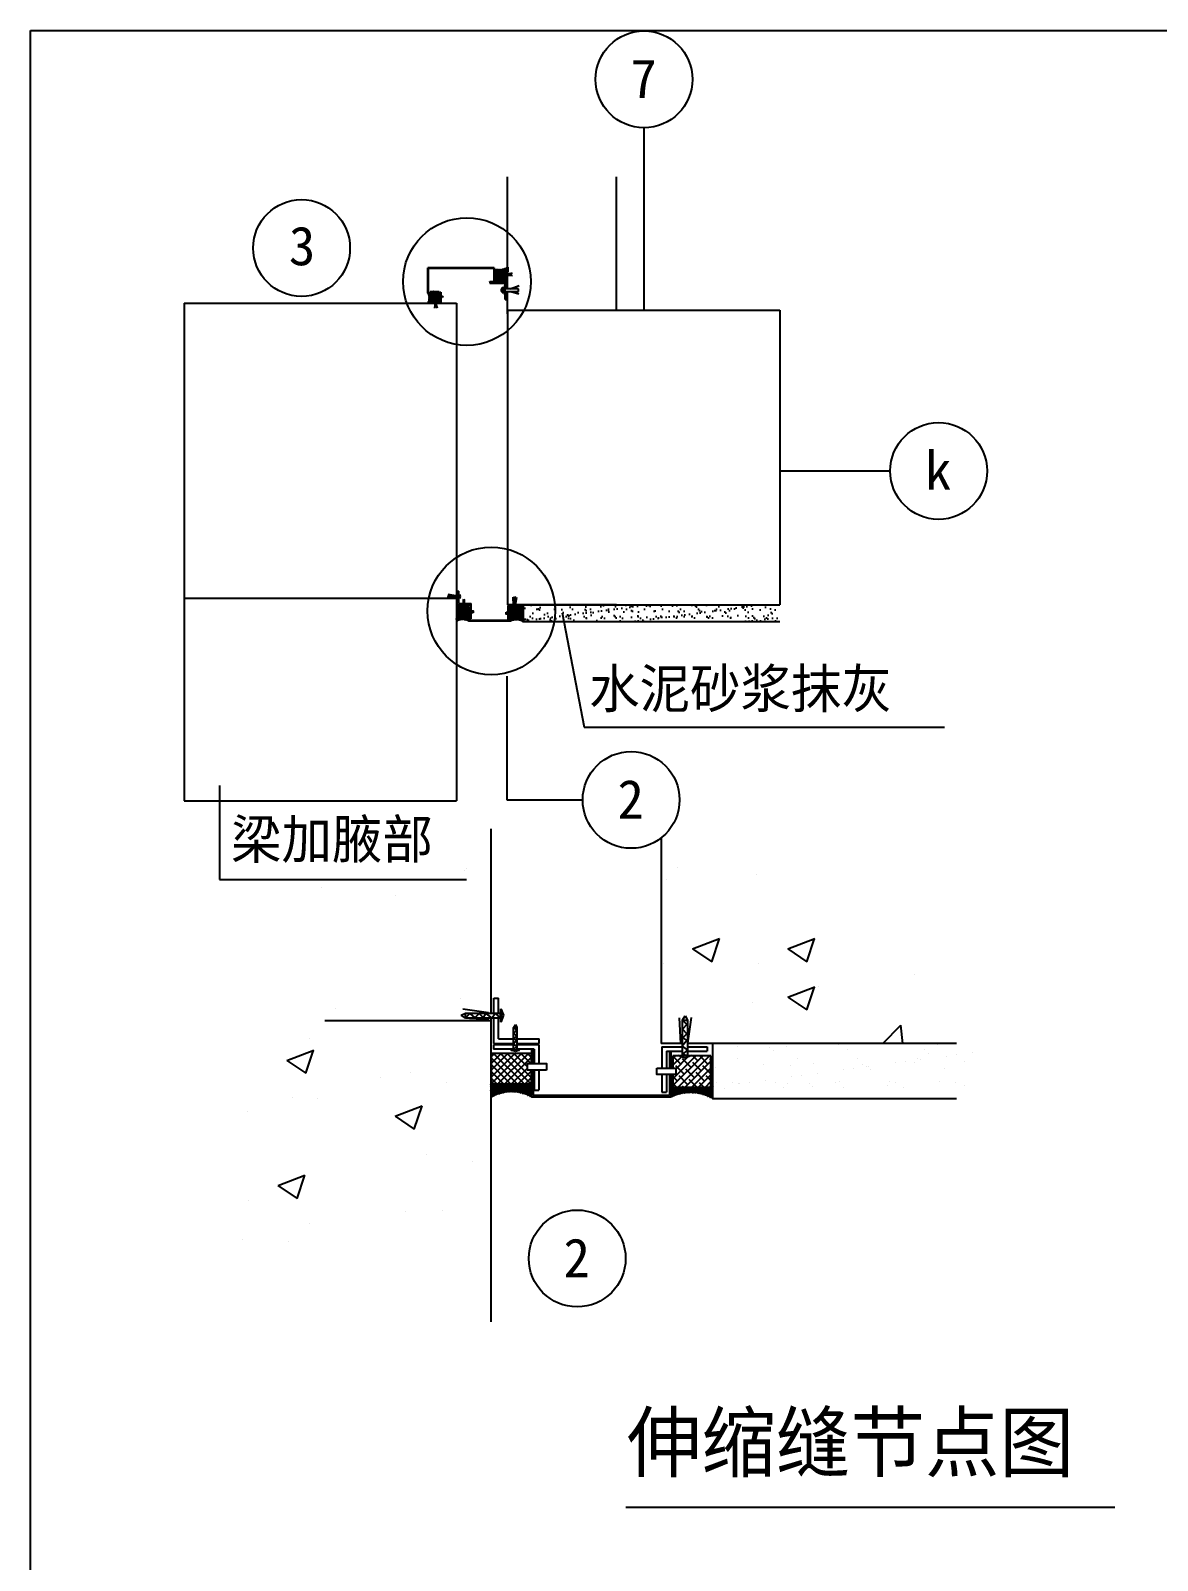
# Model space of a CAD drawing. Header units: metres. Extents: x 668 to 19365, y -2607 to 19100.
# Drawn here: x 668 to 6269, y 11495 to 19100 of the extents above; entities that cross this region are included whole.
import ezdxf

# ---------------------------------------------------------------- set-up
doc = ezdxf.new("R2010")
doc.units = ezdxf.units.M
doc.layers.add('Layer3', color=252, linetype='Continuous')
doc.layers.add('层60', color=4, linetype='Continuous')

msp = doc.modelspace()

# ---------------------------------------------------------------- hatches: boundary and pattern name
at = {"layer": 'Layer3'}
h = msp.add_hatch(dxfattribs=at)
h.set_pattern_fill('ANSI36', scale=0.23)
h.paths.add_polyline_path([(3033.5, 17900.7), (2972.59, 17900.7), (2972.59, 17915.82, 0.19), (3040.26, 17924.5), (3040.26, 17900.7), (3038.01, 17900.7), (3038.01, 17905.14), (3033.5, 17905.14)])
h = msp.add_hatch(dxfattribs=at)
h.set_pattern_fill('ANSI37', scale=2.26)
h.paths.add_polyline_path([(3033.5, 17864.53), (2976.25, 17864.53), (2976.25, 17857.77), (2972.59, 17857.77), (2972.59, 17900.7), (3033.5, 17900.7), (3033.5, 17890.24), (3032.15, 17890.24), (3032.15, 17893.19, 0.47), (3032.15, 17882.39), (3032.15, 17885.47), (3033.5, 17885.47), (3033.5, 17884.65)])
h = msp.add_hatch(dxfattribs=at)
h.set_pattern_fill('ANSI32', scale=1.13)
h.paths.add_polyline_path([(3035.75, 17763.03), (3026.73, 17763.03), (3026.73, 17803.01), (3035.75, 17803.01)])
h.paths.add_polyline_path([(3035.75, 17817.04), (3026.73, 17817.04), (3026.73, 17844.23), (2950.03, 17844.23), (2950.03, 17853.25), (3035.75, 17853.25)])
h = msp.add_hatch(dxfattribs=at)
h.set_pattern_fill('ANSI36', scale=0.23)
h.paths.add_polyline_path([(2657.97, 17794.44), (2643.34, 17794.44, -0.25), (2642.12, 17745.58), (2655.52, 17745.58), (2655.52, 17750.34), (2657.97, 17750.34)])
h = msp.add_hatch(dxfattribs=at)
h.set_pattern_fill('ANSI37', scale=2.26)
h.paths.add_polyline_path([(2845.36, 16205.34), (2839.75, 16205.34), (2839.75, 16215.2), (2845.36, 16215.2), (2845.36, 16230.49), (2786.2, 16230.49), (2786.2, 16184.11), (2845.36, 16184.11)])
h = msp.add_hatch(dxfattribs=at)
h.set_pattern_fill('ANSI38', scale=2.26)
h.paths.add_polyline_path([(3113.18, 16180.02), (3113.18, 16226.58), (3083.7, 16226.58), (3075.16, 16223.26), (3065.44, 16226.58), (3056.79, 16226.58), (3056.79, 16208.33), (3061, 16208.33), (3061, 16198.47), (3056.79, 16198.47), (3056.79, 16180.02)])
h = msp.add_hatch(dxfattribs=at)
h.set_pattern_fill('AR-SAND', scale=1.13)
h.paths.add_polyline_path([(4392.67, 16244.89), (3115.82, 16244.89), (3115.82, 16162.87), (4392.67, 16162.87)])
h = msp.add_hatch(dxfattribs=at)
h.set_pattern_fill('ANSI36', scale=0.23)
h.paths.add_polyline_path([(2845.87, 16184.11), (2785.17, 16184.11), (2785.17, 16164.09, -0.28), (2845.87, 16164.97)])
h = msp.add_hatch(dxfattribs=at)
h.set_pattern_fill('ANSI36', scale=0.23)
h.paths.add_polyline_path([(3053.77, 16180.02), (3053.77, 16164.97, -0.25), (3115.82, 16162.87), (3115.82, 16180.02)])
h = msp.add_hatch(dxfattribs=at)
h.set_pattern_fill('ANSI37', scale=7.52)
h.paths.add_polyline_path([(3156.22, 13932.64), (3137.52, 13932.64), (3137.52, 13965.48), (3156.22, 13965.48), (3156.22, 14016.46), (2959.01, 14016.46), (2959.01, 13861.85), (3156.22, 13861.85)])
h = msp.add_hatch(dxfattribs=at)
h.set_pattern_fill('ANSI38', scale=7.52)
h.paths.add_polyline_path([(4048.94, 13848.24), (4048.94, 14003.42), (3950.69, 14003.42), (3922.22, 13992.36), (3889.8, 14003.42), (3860.97, 14003.42), (3860.97, 13942.58), (3875, 13942.58), (3875, 13909.74), (3860.97, 13909.74), (3860.97, 13848.24)])
h = msp.add_hatch(dxfattribs=at)
h.set_pattern_fill('ANSI36', scale=0.75)
h.paths.add_polyline_path([(3157.92, 13861.85), (2955.57, 13861.85), (2955.57, 13795.12, -0.28), (3157.92, 13798.07)])
h = msp.add_hatch(dxfattribs=at)
h.set_pattern_fill('ANSI36', scale=0.75)
h.paths.add_polyline_path([(3850.91, 13848.24), (3850.91, 13798.07, -0.25), (4057.75, 13791.06), (4057.75, 13848.24)])

# ---------------------------------------------------------------- linework, layer by layer
for p, q in [((3039.23, 17890.24), (3039.23, 18373.1)), ((3580.61, 17711.11), (3580.61, 18373.1)), ((3039.23, 17817.04), (3039.23, 17885.47)), ((3039.23, 17692.37), (3039.23, 17803.01)), ((1431.74, 17745.58), (1431.74, 15271.31)), ((1431.74, 17745.58), (2678.19, 17745.58)), ((2682.95, 17745.58), (2785.17, 17745.58)), ((2785.17, 17745.58), (2785.17, 16290.3)), ((3039.23, 17711.11), (3039.23, 16244.89)), ((3039.23, 17711.11), (4392.67, 17711.11)), ((4392.67, 17711.11), (4392.67, 16244.89)), ((1431.74, 16279.36), (2785.17, 16279.36)), ((2785.17, 16282.9), (2785.17, 15271.31)), ((3070.86, 16244.89), (3039.23, 16244.89)), ((3039.23, 16244.89), (3070.86, 16244.89)), ((3078.26, 16244.89), (4392.67, 16244.89)), ((3580.61, 16244.89), (3078.26, 16244.89)), ((1431.74, 15271.31), (2785.17, 15271.31)), ((2955.57, 15132.25), (2955.57, 14215.81)), ((3802.46, 15088.17), (3802.46, 14064.47)), ((2130.88, 14179.37), (2955.57, 14179.37)), ((2955.57, 14191.15), (2955.57, 12680.67)), ((3907.88, 14064.47), (3802.46, 14064.47)), ((5269.5, 14064.47), (3932.54, 14064.47)), ((3626.16, 11758.84), (6057.46, 11758.84))]:
    msp.add_line(p, q)
msp.add_lwpolyline([(668.06, 19100.41), (19365.2, 19100.41), (19343.84, -2606.67), (668.06, -2606.67)], close=True)
for p, q in [((3717.53, 17711.11), (3717.53, 18616.63)), ((2972.59, 17920.3), (2643.34, 17920.3)), ((2643.34, 17794.44), (2643.34, 17920.3)), ((2970.34, 17918.04), (2645.6, 17918.04)), ((2645.6, 17796.7), (2645.6, 17918.04)), ((2970.34, 17918.04), (2970.34, 17855.51)), ((2972.59, 17920.3), (2972.59, 17857.77)), ((2972.59, 17900.7), (2972.59, 17915.82)), ((2972.59, 17900.7), (3033.5, 17900.7)), ((2972.59, 17900.7), (2972.59, 17857.77)), ((3032.15, 17893.19), (3032.15, 17882.39)), ((3032.15, 17890.24), (3053.33, 17890.24)), ((3032.15, 17885.47), (3034.46, 17890.24)), ((3032.15, 17885.47), (3053.33, 17885.47)), ((3033.5, 17905.14), (3038.01, 17905.14)), ((3033.5, 17890.24), (3033.5, 17905.14)), ((3033.5, 17890.24), (3033.5, 17900.7)), ((3033.5, 17864.53), (3033.5, 17885.47)), ((3033.5, 17884.65), (3033.5, 17885.47)), ((3033.5, 17864.53), (3033.5, 17884.65)), ((3034.46, 17890.24), (3037.01, 17885.47)), ((3037.01, 17885.47), (3038.97, 17890.24)), ((3038.01, 17890.24), (3038.01, 17905.14)), ((3038.01, 17900.7), (3040.26, 17900.7)), ((3038.01, 17860.02), (3038.01, 17885.47)), ((3038.97, 17890.24), (3041.76, 17885.47)), ((3039.87, 17891.99), (3058.44, 17891.99)), ((3040.26, 17924.5), (3040.26, 17900.7)), ((3040.26, 17884.6), (3058.83, 17884.6)), ((3041.76, 17885.47), (3043.56, 17890.24)), ((3043.56, 17890.24), (3045.37, 17885.47)), ((3045.37, 17885.47), (3047.46, 17890.24)), ((3047.46, 17890.24), (3049.55, 17885.85)), ((3049.16, 17891.99), (3063.5, 17895.88)), ((3049.55, 17885.85), (3050.69, 17890.24)), ((3049.55, 17884.6), (3063.31, 17883.04)), ((3050.69, 17890.24), (3053.62, 17885.56)), ((3060, 17887.37), (3053.33, 17890.24)), ((3053.33, 17885.47), (3060, 17887.37)), ((3053.62, 17885.56), (3053.78, 17890.04)), ((3053.78, 17890.04), (3056.66, 17886.42)), ((3056.66, 17886.42), (3057.96, 17888.24)), ((2654.32, 17796.7), (2654.32, 17801.21)), ((2668.01, 17801.21), (2654.32, 17801.21)), ((2667.06, 17801.21), (2668.01, 17801.21)), ((2674.68, 17801.48), (2667.45, 17801.48)), ((2668.01, 17801.48), (2668.01, 17794.11)), ((2673.9, 17794.11), (2673.9, 17801.48)), ((2699.44, 17801.21), (2673.9, 17801.21)), ((2675.06, 17801.21), (2673.9, 17801.21)), ((2699.44, 17780.03), (2699.44, 17801.21)), ((2701.48, 17800.77), (2707.22, 17800.77)), ((2701.48, 17800.77), (2701.48, 17780.03)), ((2707.22, 17800.77), (2707.22, 17780.03)), ((2950.03, 17853.25), (3035.75, 17853.25)), ((2950.03, 17853.25), (2950.03, 17844.23)), ((2950.03, 17844.23), (3026.73, 17844.23)), ((2970.34, 17855.51), (3028.98, 17855.51)), ((2972.59, 17857.77), (3028.98, 17857.77)), ((2972.59, 17857.77), (2976.25, 17857.77)), ((2976.25, 17864.53), (3033.5, 17864.53)), ((2976.25, 17857.77), (2976.25, 17864.53)), ((2976.25, 17857.77), (2976.25, 17864.53)), ((2976.25, 17864.53), (3033.5, 17864.53)), ((2976.25, 17860.02), (3038.01, 17860.02)), ((3007.45, 17817.04), (3007.45, 17803.01)), ((3092.93, 17817.04), (3007.45, 17817.04)), ((3007.45, 17803.01), (3092.93, 17803.01)), ((3026.73, 17763.03), (3026.73, 17844.23)), ((3028.98, 17855.51), (3028.98, 17857.77)), ((3035.75, 17817.04), (3035.75, 17853.25)), ((3035.75, 17763.03), (3035.75, 17803.01)), ((3051.09, 17817.04), (3096.33, 17832.76)), ((3054.87, 17803.01), (3095.48, 17791.97)), ((3092.93, 17803.01), (3092.93, 17817.04)), ((2668.01, 17794.44), (2643.34, 17794.44)), ((2668.01, 17796.7), (2645.6, 17796.7)), ((2655.52, 17745.51), (2655.52, 17750.34)), ((2678.19, 17745.51), (2655.52, 17745.51)), ((2701.48, 17750.34), (2655.82, 17750.34)), ((2657.97, 17794.44), (2657.97, 17745.58)), ((2668.53, 17793.28), (2657.97, 17782.72)), ((2678.66, 17793.28), (2657.97, 17772.59)), ((2688.78, 17793.28), (2657.97, 17762.47)), ((2694.31, 17793.28), (2657.97, 17793.28)), ((2657.97, 17792.72), (2694.31, 17756.37)), ((2694.31, 17788.68), (2657.97, 17752.34)), ((2657.97, 17782.59), (2690.05, 17750.5)), ((2657.97, 17772.46), (2679.92, 17750.5)), ((2657.97, 17762.33), (2669.79, 17750.5)), ((2657.97, 17750.5), (2694.31, 17750.5)), ((2690.64, 17774.88), (2666.26, 17750.5)), ((2667.19, 17794.39), (2668.01, 17794.39)), ((2667.19, 17794.39), (2668.01, 17794.39)), ((2667.53, 17793.28), (2694.31, 17766.5)), ((2668.01, 17794.11), (2673.9, 17794.11)), ((2694.92, 17796.7), (2673.9, 17796.7)), ((2694.92, 17794.44), (2673.9, 17794.44)), ((2674.55, 17794.44), (2673.9, 17794.44)), ((2673.9, 17794.39), (2674.44, 17794.39)), ((2685.91, 17752.38), (2675.11, 17752.38)), ((2677.31, 17734.99), (2675.76, 17721.22)), ((2694.31, 17768.42), (2676.39, 17750.5)), ((2677.31, 17744.27), (2677.31, 17725.7)), ((2677.36, 17751.04), (2678.19, 17751.04)), ((2677.65, 17793.28), (2690.64, 17780.3)), ((2678.19, 17752.38), (2678.19, 17731.2)), ((2678.19, 17752.38), (2682.95, 17750.07)), ((2682.95, 17750.07), (2678.19, 17747.52)), ((2678.19, 17747.52), (2682.95, 17745.56)), ((2682.95, 17745.56), (2678.19, 17742.77)), ((2678.19, 17742.77), (2682.95, 17740.97)), ((2682.95, 17740.97), (2678.19, 17739.16)), ((2678.19, 17739.16), (2682.95, 17737.07)), ((2678.19, 17731.2), (2680.08, 17724.53)), ((2682.95, 17733.84), (2678.27, 17730.91)), ((2678.27, 17730.91), (2682.76, 17730.75)), ((2682.95, 17737.07), (2678.56, 17734.98)), ((2678.56, 17734.98), (2682.95, 17733.84)), ((2682.76, 17730.75), (2679.13, 17727.87)), ((2679.13, 17727.87), (2680.96, 17726.57)), ((2680.08, 17724.53), (2682.95, 17731.2)), ((2682.95, 17752.38), (2682.95, 17731.2)), ((2707.22, 17745.51), (2682.95, 17745.51)), ((2684.71, 17744.66), (2684.71, 17726.09)), ((2684.71, 17735.38), (2688.6, 17721.03)), ((2694.31, 17758.3), (2686.52, 17750.5)), ((2687.78, 17793.28), (2694.31, 17786.76)), ((2692.61, 17782.98), (2692.61, 17772.18)), ((2692.61, 17780.03), (2713.79, 17780.03)), ((2692.61, 17775.26), (2694.92, 17780.03)), ((2692.61, 17775.26), (2713.79, 17775.26)), ((2694.31, 17780.03), (2694.31, 17793.28)), ((2694.31, 17750.5), (2694.31, 17775.26)), ((2694.92, 17780.03), (2694.92, 17796.7)), ((2694.92, 17780.03), (2697.47, 17775.26)), ((2694.92, 17761.97), (2694.92, 17775.26)), ((2699.44, 17761.97), (2694.92, 17761.97)), ((2697.47, 17775.26), (2699.44, 17780.03)), ((2699.44, 17780.03), (2702.22, 17775.26)), ((2699.44, 17761.97), (2699.44, 17775.26)), ((2701.48, 17775.26), (2701.48, 17750.34)), ((2702.22, 17775.26), (2704.02, 17780.03)), ((2704.02, 17780.03), (2705.83, 17775.26)), ((2707.22, 17775.26), (2707.22, 17745.51)), ((2719.31, 17776.91), (2712.66, 17775.4)), ((2713.57, 17779.93), (2719.31, 17776.91)), ((3026.73, 17763.03), (3035.75, 17763.03)), ((4392.67, 16912.24), (4936.83, 16912.24)), ((2740.98, 16287.25), (2747.43, 16290.3)), ((2747.43, 16282.9), (2740.98, 16287.25)), ((2781.88, 16290.88), (2743.29, 16296.36)), ((2782.21, 16280.64), (2743.95, 16278.66)), ((2747.58, 16282.95), (2753.84, 16289.56)), ((2753.84, 16289.56), (2761.1, 16283.28)), ((2761.1, 16283.28), (2767.7, 16289.56)), ((2767.7, 16289.56), (2773.64, 16283.61)), ((2773.64, 16283.61), (2777.92, 16289.56)), ((2777.92, 16289.56), (2786.5, 16282.62)), ((2786.5, 16282.62), (2792.11, 16290.55)), ((2789.78, 16290.3), (2789.78, 16312.69)), ((2789.78, 16312.69), (2796.55, 16312.69)), ((2789.78, 16245.01), (2789.78, 16282.9)), ((2792.11, 16290.55), (2798.38, 16283.28)), ((2796.55, 16290.3), (2796.55, 16312.69)), ((2796.55, 16251.78), (2796.55, 16282.9)), ((2798.38, 16283.28), (2800.03, 16289.89)), ((2800.33, 16296.46), (2803.93, 16287.2)), ((2800.33, 16276.91), (2800.33, 16296.46)), ((2803.93, 16287.2), (2800.33, 16276.65)), ((3068.61, 16244.97), (3066.62, 16283.24)), ((3070.86, 16279.76), (3075.21, 16286.21)), ((3070.92, 16279.61), (3077.52, 16273.34)), ((3075.21, 16286.21), (3078.26, 16279.76)), ((3078.84, 16245.3), (3084.32, 16283.9)), ((2786.2, 16184.11), (2786.2, 16230.49)), ((2786.2, 16230.49), (2845.36, 16230.49)), ((2819.18, 16243.03), (2789.04, 16243.03)), ((2789.04, 16243.03), (2789.04, 16236.26)), ((2815.03, 16243.03), (2789.04, 16243.03)), ((2815.03, 16236.26), (2789.04, 16236.26)), ((2849.94, 16236.26), (2789.04, 16236.26)), ((2789.78, 16245.01), (2819.18, 16245.01)), ((2789.78, 16245.01), (2819.18, 16245.01)), ((2796.55, 16251.78), (2819.18, 16251.78)), ((2796.55, 16251.78), (2821.61, 16251.78)), ((2821.94, 16232.82), (2815.19, 16235.12)), ((2815.35, 16235.12), (2827.87, 16235.12)), ((2823.45, 16249.46), (2819.01, 16243.97)), ((2819.01, 16243.97), (2824.08, 16240.38)), ((2819.18, 16268.98), (2821.97, 16273.11)), ((2819.22, 16268.88), (2823.45, 16264.87)), ((2823.45, 16264.87), (2819.43, 16260.23)), ((2819.43, 16260.23), (2823.45, 16256.01)), ((2824.08, 16240.38), (2819.43, 16236.37)), ((2819.43, 16236.37), (2823.66, 16235.32)), ((2823.45, 16256.01), (2819.64, 16252.21)), ((2819.64, 16252.21), (2823.45, 16249.46)), ((2827.87, 16235.12), (2821.94, 16232.82)), ((2821.97, 16273.11), (2823.92, 16268.98)), ((2823.92, 16251.78), (2857.45, 16251.78)), ((2823.92, 16245.01), (2857.45, 16245.01)), ((2856.71, 16243.03), (2823.92, 16243.03)), ((2845.36, 16230.49), (2845.36, 16215.2)), ((2845.36, 16205.34), (2845.36, 16184.11)), ((2845.87, 16236.26), (2845.87, 16215.2)), ((2845.87, 16205.34), (2845.87, 16164.97)), ((2848.13, 16236.26), (2848.13, 16215.2)), ((2848.13, 16205.34), (2848.13, 16167.23)), ((2849.94, 16236.26), (2849.94, 16215.2)), ((2849.94, 16205.34), (2849.94, 16175.35)), ((2856.71, 16243.03), (2856.71, 16215.2)), ((2856.71, 16205.34), (2856.71, 16175.35)), ((2857.45, 16245.01), (2857.45, 16251.78)), ((3039.23, 16244.89), (3039.23, 16244.89)), ((3040.34, 16240.15), (3040.34, 16208.33)), ((3040.34, 16240.15), (3070.86, 16240.15)), ((3047.11, 16233.39), (3047.11, 16208.33)), ((3047.11, 16233.39), (3070.86, 16233.39)), ((3051.51, 16233.39), (3051.51, 16208.33)), ((3053.77, 16233.39), (3053.77, 16208.33)), ((3056.79, 16226.58), (3056.79, 16180.02)), ((3113.18, 16226.58), (3056.79, 16226.58)), ((3075.16, 16223.26), (3064.62, 16226.86)), ((3064.87, 16226.86), (3084.42, 16226.86)), ((3077.52, 16249.26), (3070.59, 16240.68)), ((3070.59, 16240.68), (3078.51, 16235.08)), ((3077.52, 16273.34), (3071.25, 16266.08)), ((3071.25, 16266.08), (3077.52, 16259.49)), ((3078.51, 16235.08), (3071.25, 16228.81)), ((3071.25, 16228.81), (3077.85, 16227.16)), ((3077.52, 16259.49), (3071.58, 16253.55)), ((3071.58, 16253.55), (3077.52, 16249.26)), ((3084.42, 16226.86), (3075.16, 16223.26)), ((3078.26, 16240.15), (3108.01, 16240.15)), ((3078.26, 16233.39), (3108.01, 16233.39)), ((3108.01, 16240.15), (3108.01, 16233.39)), ((3113.18, 16180.02), (3113.18, 16226.58)), ((3115.82, 16244.89), (3115.82, 16162.87)), ((3310.79, 16205.73), (3419.22, 15638.05)), ((2845.87, 16184.11), (2785.17, 16184.11)), ((3053.77, 16164.97), (2845.87, 16164.97)), ((3051.51, 16167.23), (2848.13, 16167.23)), ((2849.94, 16175.35), (2856.71, 16175.35)), ((3040.34, 16198.47), (3040.34, 16172.48)), ((3040.34, 16172.48), (3047.11, 16172.48)), ((3047.11, 16198.47), (3047.11, 16172.48)), ((3051.51, 16198.47), (3051.51, 16167.23)), ((3053.77, 16198.47), (3053.77, 16164.97)), ((3053.77, 16180.02), (3115.82, 16180.02)), ((3115.82, 16162.87), (4392.67, 16162.87)), ((3034.93, 15890.62), (3034.93, 15275.33)), ((3419.22, 15638.05), (5210.75, 15638.05)), ((1607.75, 15348.01), (1607.75, 14879.83)), ((3034.93, 15275.33), (3414.06, 15275.33)), ((2268.2, 15150.18), (2268.2, 15150.18)), ((2826.25, 14924.63), (2826.25, 14924.63)), ((2836.55, 14935.51), (2836.55, 14935.51)), ((3882.12, 14939.94), (3882.12, 14939.94)), ((1607.75, 14879.83), (2834.48, 14879.83)), ((2113.24, 14840.28), (2113.24, 14840.28)), ((3827.52, 14881.07), (3827.52, 14881.07)), ((4278.64, 14902.38), (4278.64, 14902.38)), ((2479.89, 14798.09), (2479.89, 14798.09)), ((3958.37, 14535.14), (4053.37, 14471.07)), ((3958.5, 14535.1), (4092.23, 14586.43)), ((4053.36, 14471.11), (4092.09, 14586.52)), ((4431.59, 14535.14), (4526.59, 14471.07)), ((4431.72, 14535.1), (4565.45, 14586.43)), ((4526.58, 14471.11), (4565.3, 14586.52)), ((3811.93, 14461.73), (3811.93, 14461.73)), ((4285.15, 14461.73), (4285.15, 14461.73)), ((5063.97, 14408.42), (5063.97, 14408.42)), ((4431.72, 14295.44), (4565.45, 14346.77)), ((4526.58, 14231.45), (4565.3, 14346.86)), ((4585.86, 14345.47), (4585.86, 14345.47)), ((2184.2, 14240.83), (2184.2, 14240.83)), ((2803.02, 14288.85), (2803.02, 14288.85)), ((2944.62, 14217.76), (2815.97, 14236.02)), ((2970.96, 14215.81), (2970.96, 14290.45)), ((2970.96, 14290.45), (2993.51, 14290.45)), ((2993.51, 14215.81), (2993.51, 14290.45)), ((3006.11, 14171.2), (3006.11, 14236.36)), ((3006.11, 14236.36), (3018.1, 14205.49)), ((4255.42, 14266.61), (4255.42, 14266.61)), ((4431.59, 14295.49), (4526.59, 14231.41)), ((4483.98, 14255.16), (4483.98, 14255.16)), ((2334.13, 14182.25), (2334.13, 14182.25)), ((2808.27, 14205.65), (2829.77, 14215.81)), ((2829.77, 14191.15), (2808.27, 14205.65)), ((2945.72, 14183.63), (2818.17, 14177.02)), ((2830.26, 14191.34), (2851.16, 14213.36)), ((2851.16, 14213.36), (2875.35, 14192.44)), ((2875.35, 14192.44), (2897.34, 14213.36)), ((2897.34, 14213.36), (2917.13, 14193.54)), ((2917.13, 14193.54), (2931.42, 14213.36)), ((2931.42, 14213.36), (2960.01, 14190.24)), ((2960.01, 14190.24), (2978.71, 14216.66)), ((2970.96, 14064.87), (2970.96, 14191.15)), ((2978.71, 14216.66), (2999.6, 14192.44)), ((2993.51, 14087.43), (2993.51, 14191.15)), ((2999.6, 14192.44), (3005.1, 14214.46)), ((3018.1, 14205.49), (3006.11, 14170.34)), ((3068.96, 14144.76), (3078.24, 14158.52)), ((3078.24, 14158.52), (3084.75, 14144.76)), ((3900.36, 14064.74), (3893.76, 14192.29)), ((3907.88, 14180.68), (3922.38, 14202.18)), ((3908.07, 14180.19), (3930.09, 14159.3)), ((3930.09, 14159.3), (3909.17, 14135.11)), ((3922.38, 14202.18), (3932.54, 14180.68)), ((3934.49, 14065.84), (3952.75, 14194.49)), ((4904.86, 14064.47), (4992.82, 14156.15)), ((5003.5, 14064.47), (4992.84, 14156.17)), ((2052.93, 14089.8), (2052.93, 14089.8)), ((2993.51, 14087.43), (3077.04, 14087.43)), ((2993.51, 14087.43), (3068.96, 14087.43)), ((3083.17, 14079.7), (3068.38, 14061.4)), ((3069.08, 14144.44), (3083.17, 14131.07)), ((3083.17, 14131.07), (3069.79, 14115.59)), ((3069.79, 14115.59), (3083.17, 14101.52)), ((3083.17, 14101.52), (3070.49, 14088.85)), ((3070.49, 14088.85), (3083.17, 14079.7)), ((3084.75, 14087.43), (3196.53, 14087.43)), ((3196.53, 14064.87), (3196.53, 14087.43)), ((3930.09, 14079.03), (3906.97, 14050.44)), ((3909.17, 14135.11), (3930.09, 14113.12)), ((3930.09, 14113.12), (3910.27, 14093.33)), ((3910.27, 14093.33), (3930.09, 14079.03)), ((1941.33, 13980.7), (2075.05, 14032.04)), ((2036.19, 13916.71), (2074.91, 14032.12)), ((2959.01, 14016.46), (3156.22, 14016.46)), ((2959.01, 13861.85), (2959.01, 14016.46)), ((3068.96, 14058.25), (2968.47, 14058.25)), ((3055.11, 14058.25), (2968.47, 14058.25)), ((2968.47, 14058.25), (2968.47, 14035.69)), ((3068.96, 14035.69), (2968.47, 14035.69)), ((3055.11, 14035.69), (2968.47, 14035.69)), ((2970.96, 14064.87), (3068.96, 14064.87)), ((2970.96, 14064.87), (3068.96, 14064.87)), ((3078.14, 14024.23), (3055.64, 14031.9)), ((3056.19, 14031.9), (3097.9, 14031.9)), ((3068.38, 14061.4), (3085.29, 14049.44)), ((3085.29, 14049.44), (3069.79, 14036.07)), ((3069.79, 14036.07), (3083.88, 14032.55)), ((3097.9, 14031.9), (3078.14, 14024.23)), ((3084.75, 14064.87), (3196.53, 14064.87)), ((3194.04, 14058.25), (3084.75, 14058.25)), ((3171.48, 14035.69), (3084.75, 14035.69)), ((3156.22, 14016.46), (3156.22, 13965.48)), ((3157.92, 14035.69), (3157.92, 13965.48)), ((3165.43, 14035.69), (3165.43, 13965.48)), ((3171.48, 14035.69), (3171.48, 13965.48)), ((3194.04, 14058.25), (3194.04, 13965.48)), ((3802.46, 14064.47), (3802.46, 14064.47)), ((3806.15, 14048.67), (3907.88, 14048.67)), ((3806.15, 14048.67), (3806.15, 13942.58)), ((3828.71, 14026.11), (3907.88, 14026.11)), ((3828.71, 14026.11), (3828.71, 13942.58)), ((3843.39, 14026.11), (3843.39, 13942.58)), ((3850.91, 14026.11), (3850.91, 13942.58)), ((4048.94, 14003.42), (3860.97, 14003.42)), ((3860.97, 14003.42), (3860.97, 13942.58)), ((3922.22, 13992.36), (3887.07, 14004.35)), ((3887.93, 14004.35), (3953.09, 14004.35)), ((3906.97, 14050.44), (3933.39, 14031.75)), ((3933.39, 14031.75), (3909.17, 14010.86)), ((3909.17, 14010.86), (3931.19, 14005.36)), ((3953.09, 14004.35), (3922.22, 13992.36)), ((3932.54, 14048.67), (4031.72, 14048.67)), ((3932.54, 14026.11), (4031.72, 14026.11)), ((4031.72, 14048.67), (4031.72, 14026.11)), ((4048.94, 13848.24), (4048.94, 14003.42)), ((4057.75, 14064.47), (4057.75, 13791.06)), ((4181.02, 14049.81), (4181.02, 14049.81)), ((4342.26, 14045.02), (4342.26, 14045.02)), ((4359.86, 14028.89), (4359.86, 14028.89)), ((4425.3, 14048.64), (4425.3, 14048.64)), ((4683.22, 14057.93), (4683.22, 14057.93)), ((4730, 14036.57), (4730, 14036.57)), ((4933.17, 14061.12), (4933.17, 14061.12)), ((5112.11, 14033.29), (5112.11, 14033.29)), ((5129.71, 14017.16), (5129.71, 14017.16)), ((5177.45, 14059.95), (5177.45, 14059.95)), ((5221.74, 14001.62), (5221.74, 14001.62)), ((5271.45, 14008.16), (5271.45, 14008.16)), ((5349.08, 14018.38), (5349.08, 14018.38)), ((1941.2, 13980.75), (2036.2, 13916.68)), ((2554.4, 13922), (2554.4, 13922)), ((3156.22, 13932.64), (3156.22, 13861.85)), ((3157.92, 13932.64), (3157.92, 13798.07)), ((3165.43, 13932.64), (3165.43, 13805.59)), ((3171.48, 13932.64), (3171.48, 13832.68)), ((3194.04, 13932.64), (3194.04, 13832.68)), ((4072.8, 13945.08), (4072.8, 13945.08)), ((4182.99, 13990.03), (4182.99, 13990.03)), ((4310.15, 13960.28), (4310.15, 13960.28)), ((4442.94, 13952.76), (4442.94, 13952.76)), ((4480.36, 13990.57), (4480.36, 13990.57)), ((4560.11, 13963.47), (4560.11, 13963.47)), ((4707.66, 13933.94), (4707.66, 13933.94)), ((4757.36, 13940.48), (4757.36, 13940.48)), ((4777.74, 13991.11), (4777.74, 13991.11)), ((4804.38, 13962.3), (4804.38, 13962.3)), ((4825.05, 13949.48), (4825.05, 13949.48)), ((4835, 13950.7), (4835, 13950.7)), ((4842.65, 13933.35), (4842.65, 13933.35)), ((4964.7, 13967.78), (4964.7, 13967.78)), ((5014.4, 13974.32), (5014.4, 13974.32)), ((5062.3, 13971.59), (5062.3, 13971.59)), ((5075.12, 13991.65), (5075.12, 13991.65)), ((5092.04, 13984.54), (5092.04, 13984.54)), ((5212.79, 13941.04), (5212.79, 13941.04)), ((5312.26, 13974.78), (5312.26, 13974.78)), ((2407.44, 13895.51), (2407.44, 13895.51)), ((2736.71, 13868.84), (2736.71, 13868.84)), ((3157.92, 13861.85), (2955.57, 13861.85)), ((3806.15, 13909.74), (3806.15, 13823.1)), ((3828.71, 13909.74), (3828.71, 13823.1)), ((3843.39, 13909.74), (3843.39, 13805.59)), ((3850.91, 13909.74), (3850.91, 13798.07)), ((3850.91, 13848.24), (4057.75, 13848.24)), ((3860.97, 13909.74), (3860.97, 13848.24)), ((4063.87, 13849.18), (4063.87, 13849.18)), ((4074.88, 13868.91), (4074.88, 13868.91)), ((4115.14, 13843.26), (4115.14, 13843.26)), ((4155.88, 13868.95), (4155.88, 13868.95)), ((4187.04, 13865.82), (4187.04, 13865.82)), ((4193.57, 13866.26), (4193.57, 13866.26)), ((4243.28, 13872.8), (4243.28, 13872.8)), ((4320.91, 13883.02), (4320.91, 13883.02)), ((4372.25, 13869.45), (4372.25, 13869.45)), ((4412.52, 13843.8), (4412.52, 13843.8)), ((4431.32, 13864.64), (4431.32, 13864.64)), ((4450.61, 13900.1), (4450.61, 13900.1)), ((4500.32, 13906.64), (4500.32, 13906.64)), ((4537.99, 13865.67), (4537.99, 13865.67)), ((4555.59, 13849.54), (4555.59, 13849.54)), ((4577.95, 13916.86), (4577.95, 13916.86)), ((4669.63, 13869.99), (4669.63, 13869.99)), ((4689.23, 13873.94), (4689.23, 13873.94)), ((4709.9, 13844.34), (4709.9, 13844.34)), ((4925.73, 13857.22), (4925.73, 13857.22)), ((4939.19, 13877.12), (4939.19, 13877.12)), ((4967, 13870.53), (4967, 13870.53)), ((5007.27, 13844.88), (5007.27, 13844.88)), ((5183.47, 13875.95), (5183.47, 13875.95)), ((5264.38, 13871.07), (5264.38, 13871.07)), ((5307.83, 13853.94), (5307.83, 13853.94)), ((1971.94, 13797.63), (1971.94, 13797.63)), ((2095.47, 13791.08), (2095.47, 13791.08)), ((3850.91, 13798.07), (3157.92, 13798.07)), ((3843.39, 13805.59), (3165.43, 13805.59)), ((3171.48, 13832.68), (3194.04, 13832.68)), ((3806.15, 13823.1), (3828.71, 13823.1)), ((4057.75, 13791.06), (5269.5, 13791.06)), ((1744.77, 13725.64), (1744.77, 13725.64)), ((2479.99, 13702.95), (2574.99, 13638.87)), ((2480.12, 13702.9), (2613.85, 13754.23)), ((2574.98, 13638.91), (2613.71, 13754.32)), ((2634.26, 13513.28), (2634.26, 13513.28)), ((2865.06, 13476.18), (2865.06, 13476.18)), ((1897.84, 13358.36), (2031.57, 13409.69)), ((1992.7, 13294.37), (2031.43, 13409.78)), ((1897.71, 13358.41), (1992.71, 13294.33)), ((1751.27, 13284.99), (1751.27, 13284.99)), ((2051.98, 13168.74), (2051.98, 13168.74)), ((2530.09, 13231.68), (2530.09, 13231.68)), ((2713.49, 13233.06), (2713.49, 13233.06)), ((1721.54, 13089.87), (1721.54, 13089.87)), ((1950.11, 13078.42), (1950.11, 13078.42))]:
    msp.add_line(p, q, dxfattribs=at)
for points in [[(3012.44, 17797.95), (3024.25, 17797.95), (3024.25, 17822.29), (3012.44, 17822.29)], [(3024.25, 17787.45), (3026.54, 17787.45), (3026.54, 17830.82), (3024.25, 17830.82)], [(2747.43, 16282.9), (2747.43, 16290.3), (2800.39, 16290.3), (2800.39, 16282.9)], [(3070.86, 16279.76), (3078.26, 16279.76), (3078.26, 16226.8), (3070.86, 16226.8)], [(2819.18, 16268.98), (2823.92, 16268.98), (2823.92, 16235.09), (2819.18, 16235.09)], [(2868.11, 16205.34), (2839.75, 16205.34), (2839.75, 16215.2), (2868.11, 16215.2)], [(3032.63, 16208.33), (3061, 16208.33), (3061, 16198.47), (3032.63, 16198.47)], [(2829.77, 14191.15), (2829.77, 14215.81), (3006.3, 14215.81), (3006.3, 14191.15)], [(3907.88, 14180.68), (3932.54, 14180.68), (3932.54, 14004.16), (3907.88, 14004.16)], [(3068.96, 14144.76), (3084.75, 14144.76), (3084.75, 14031.78), (3068.96, 14031.78)], [(3232.06, 13932.64), (3137.52, 13932.64), (3137.52, 13965.48), (3232.06, 13965.48)], [(3780.46, 13942.58), (3875, 13942.58), (3875, 13909.74), (3780.46, 13909.74)]]:
    msp.add_lwpolyline(points, close=True, dxfattribs=at)
for centre, radius in [((3717.17, 18857.91), 240.66), ((2014.98, 18019.31), 240.66), ((2836.79, 17852.69), 317.13), ((5181.26, 16911.06), 240.66), ((2957.83, 16215.21), 317.13), ((3653.01, 15275.54), 240.66), ((3384.91, 12995.8), 240.66)]:
    msp.add_circle(centre, radius, dxfattribs=at)
for centre, radius, start, end in [((3036.68, 17887.79), 7.05, 128.65, 230.22), ((2671.06, 17795.85), 6.69, 57.29, 122.71), ((2670.82, 17798.58), 5.55, 229.18, 310.78), ((2680.51, 17747.85), 7.05, 38.65, 140.22), ((2697.15, 17777.58), 7.05, 130.01, 230.22)]:
    msp.add_arc(centre, radius, start, end, dxfattribs=at)

# ---------------------------------------------------------------- texts
for s, p in [('7', (3649.39, 18764.64)), ('3', (1951.81, 17933.78))]:
    msp.add_text(s, height=193, rotation=360).set_placement(p)
for s, p in [('k', (5113.49, 16817.79)), ('水泥砂浆抹灰', (3444.16, 15732.71)), ('2', (3585.23, 15182.28)), ('梁加腋部', (1664.25, 14983.58)), ('2', (3317.13, 12902.54))]:
    msp.add_text(s, height=193).set_placement(p)
at = {"layer": '层60'}
msp.add_text('伸缩缝节点图', height=285, dxfattribs=at).set_placement((3631.54, 11939.1))

doc.saveas('drawing.dxf')
